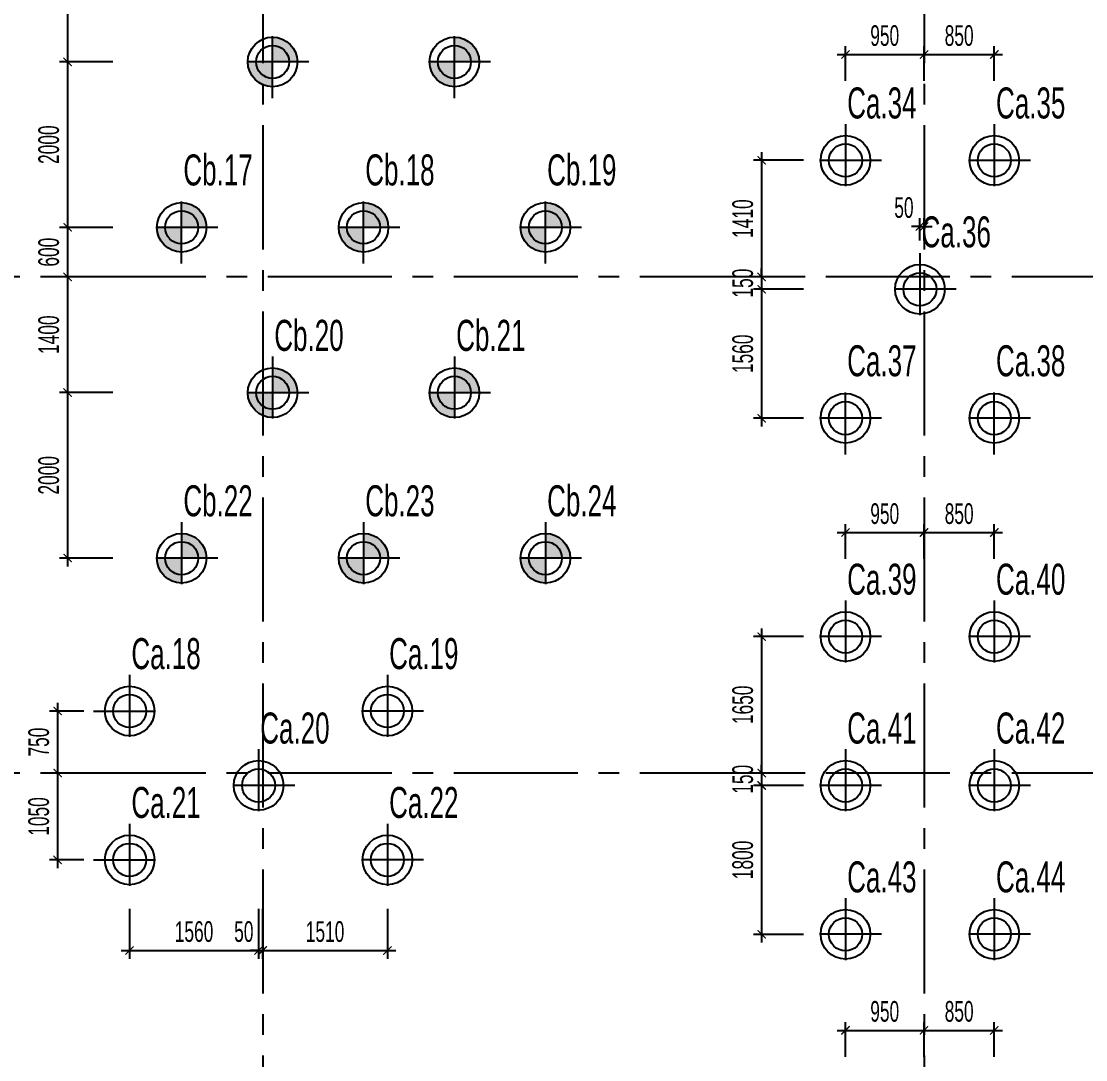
# Model space of a CAD drawing. Header units: millimetres. Extents: x 71 to 1853844, y -14 to 71211.
# Drawn here: x 1802058 to 1814934, y 46610 to 59167 of the extents above; entities that cross this region are included whole.
import ezdxf
from ezdxf.enums import TextEntityAlignment as Align

# ---------------------------------------------------------------- set-up
doc = ezdxf.new("R2010")
doc.units = ezdxf.units.MM
doc.header["$LTSCALE"] = 1000
doc.header["$MEASUREMENT"] = 0
doc.header["$PDMODE"] = 3
doc.linetypes.add('CENTER2', pattern=[1.125, 0.75, -0.125, 0.125, -0.125])
doc.layers.get('0').update_dxf_attribs({"linetype": 'CONTINUOUS'})
doc.layers.get('Defpoints').update_dxf_attribs({"linetype": 'CONTINUOUS'})
for name, color, linetype in [('CDC.01.AXIS', 160, 'CENTER2'), ('CDC.02.DIM', 1, 'CONTINUOUS'), ('CDC.06.TEXT', 2, 'CONTINUOUS'), ('CDC.10.HATCH', 9, 'CONTINUOUS'), ('CDC.12.PILE', 3, 'CONTINUOUS')]:
    doc.layers.add(name, color=color, linetype=linetype)
doc.styles.add('ARIAL', font='arial.ttf', dxfattribs={"width": 0.6})
doc.dimstyles.new('100', dxfattribs={"dimscale": 100, "dimtxt": 2.5, "dimasz": 1, "dimexe": 1, "dimexo": 0, "dimgap": 1, "dimtad": 1, "dimdec": 0, "dimdsep": 46, "dimtxsty": 'ARIAL', "dimblk": 'ARCHTICK', "dimcen": 1, "dimdle": 1, "dimclrd": 1, "dimclre": 1, "dimclrt": 2, "dimadec": 0, "dimazin": 0, "dimtfac": 0.00072, "dimtdec": 0, "dimtix": 1, "dimtmove": 2, "dimatfit": 3, "dimldrblk": 'ARCHTICK', "dimfxl": 1, "dimtolj": 1, "dimarcsym": 0})

# ---------------------------------------------------------------- blocks, each defined once
blk = doc.blocks.new('_ARCHTICK')
at = {"color": 0, "linetype": 'ByBlock', "const_width": 0.15}
blk.add_lwpolyline([(-0.5, -0.5), (0.5, 0.5)], dxfattribs=at)
blk = doc.blocks.new('*D82')
at = {"layer": 'CDC.02.DIM', "color": 1, "lineweight": -2, "transparency": 16777216}
for p, q in [((1802619, 60776), (1802619, 58576)), ((1803167, 60676), (1802519, 60676)), ((1803167, 58676), (1802519, 58676))]:
    blk.add_line(p, q, dxfattribs=at)
at = {"layer": 'Defpoints', "color": 0, "transparency": 16777216}
for p in [(1803167, 60676), (1802619, 58676), (1803167, 58676)]:
    blk.add_point(p, dxfattribs=at)
at = {"layer": 'CDC.02.DIM', "color": 1, "lineweight": -2, "transparency": 16777216, "xscale": 100, "yscale": 100, "zscale": 100}
for p, rotation in [((1802619, 60676), 90), ((1802619, 58676), 270)]:
    blk.add_blockref('_ARCHTICK', p, dxfattribs=dict(at, rotation=rotation))
at = {"layer": 'CDC.02.DIM', "color": 2, "transparency": 16777216, "insert": (1802391, 59676), "char_height": 250, "attachment_point": 5, "rotation": 90, "style": 'ARIAL'}
blk.add_mtext('\\A1;2000', dxfattribs=at)
blk = doc.blocks.new('*D83')
at = {"layer": 'CDC.02.DIM', "color": 1, "lineweight": -2, "transparency": 16777216}
for p, q in [((1802619, 58776), (1802619, 56575)), ((1803167, 58676), (1802519, 58676)), ((1803167, 56675), (1802519, 56675))]:
    blk.add_line(p, q, dxfattribs=at)
at = {"layer": 'Defpoints', "color": 0, "transparency": 16777216}
for p in [(1803167, 58676), (1802619, 56675), (1803167, 56675)]:
    blk.add_point(p, dxfattribs=at)
at = {"layer": 'CDC.02.DIM', "color": 1, "lineweight": -2, "transparency": 16777216, "xscale": 100, "yscale": 100, "zscale": 100}
for p, rotation in [((1802619, 58676), 90), ((1802619, 56675), 270)]:
    blk.add_blockref('_ARCHTICK', p, dxfattribs=dict(at, rotation=rotation))
at = {"layer": 'CDC.02.DIM', "color": 2, "transparency": 16777216, "insert": (1802391, 57675), "char_height": 250, "attachment_point": 5, "rotation": 90, "style": 'ARIAL'}
blk.add_mtext('\\A1;2000', dxfattribs=at)
blk = doc.blocks.new('*D84')
at = {"layer": 'CDC.02.DIM', "color": 1, "lineweight": -2, "transparency": 16777216}
for p, q in [((1802619, 56176), (1802619, 54577)), ((1803167, 56076), (1802519, 56076)), ((1803167, 54677), (1802519, 54677))]:
    blk.add_line(p, q, dxfattribs=at)
at = {"layer": 'Defpoints', "color": 0, "transparency": 16777216}
for p in [(1803167, 56076), (1802619, 54677), (1803167, 54677)]:
    blk.add_point(p, dxfattribs=at)
at = {"layer": 'CDC.02.DIM', "color": 1, "lineweight": -2, "transparency": 16777216, "xscale": 100, "yscale": 100, "zscale": 100}
for p, rotation in [((1802619, 56076), 90), ((1802619, 54677), 270)]:
    blk.add_blockref('_ARCHTICK', p, dxfattribs=dict(at, rotation=rotation))
at = {"layer": 'CDC.02.DIM', "color": 2, "transparency": 16777216, "insert": (1802391, 55377), "char_height": 250, "attachment_point": 5, "rotation": 90, "style": 'ARIAL'}
blk.add_mtext('\\A1;1400', dxfattribs=at)
blk = doc.blocks.new('*D85')
at = {"layer": 'CDC.02.DIM', "color": 1, "lineweight": -2, "transparency": 16777216}
for p, q in [((1802619, 54777), (1802619, 52576)), ((1803167, 54677), (1802519, 54677)), ((1803167, 52676), (1802519, 52676))]:
    blk.add_line(p, q, dxfattribs=at)
at = {"layer": 'Defpoints', "color": 0, "transparency": 16777216}
for p in [(1803167, 54677), (1802619, 52676), (1803167, 52676)]:
    blk.add_point(p, dxfattribs=at)
at = {"layer": 'CDC.02.DIM', "color": 1, "lineweight": -2, "transparency": 16777216, "xscale": 100, "yscale": 100, "zscale": 100}
for p, rotation in [((1802619, 54677), 90), ((1802619, 52676), 270)]:
    blk.add_blockref('_ARCHTICK', p, dxfattribs=dict(at, rotation=rotation))
at = {"layer": 'CDC.02.DIM', "color": 2, "transparency": 16777216, "insert": (1802391, 53677), "char_height": 250, "attachment_point": 5, "rotation": 90, "style": 'ARIAL'}
blk.add_mtext('\\A1;2000', dxfattribs=at)
blk = doc.blocks.new('*D86')
at = {"layer": 'CDC.02.DIM', "color": 1, "lineweight": -2, "transparency": 16777216}
for p, q in [((1803167, 56675), (1802519, 56675)), ((1802619, 56775), (1802619, 55975)), ((1803167, 56075), (1802519, 56075))]:
    blk.add_line(p, q, dxfattribs=at)
at = {"layer": 'Defpoints', "color": 0, "transparency": 16777216}
for p in [(1803167, 56675), (1802619, 56075), (1803167, 56075)]:
    blk.add_point(p, dxfattribs=at)
at = {"layer": 'CDC.02.DIM', "color": 1, "lineweight": -2, "transparency": 16777216, "xscale": 100, "yscale": 100, "zscale": 100}
for p, rotation in [((1802619, 56675), 90), ((1802619, 56075), 270)]:
    blk.add_blockref('_ARCHTICK', p, dxfattribs=dict(at, rotation=rotation))
at = {"layer": 'CDC.02.DIM', "color": 2, "transparency": 16777216, "insert": (1802391, 56375), "char_height": 250, "attachment_point": 5, "rotation": 90, "style": 'ARIAL'}
blk.add_mtext('\\A1;600', dxfattribs=at)
blk = doc.blocks.new('*D94')
at = {"layer": 'CDC.02.DIM', "color": 1, "lineweight": -2, "transparency": 16777216}
for p, q in [((1802498, 50926), (1802498, 49976)), ((1802814, 50826), (1802398, 50826)), ((1802814, 50076), (1802398, 50076))]:
    blk.add_line(p, q, dxfattribs=at)
at = {"layer": 'Defpoints', "color": 0, "transparency": 16777216}
for p in [(1802814, 50826), (1802498, 50076), (1802814, 50076)]:
    blk.add_point(p, dxfattribs=at)
at = {"layer": 'CDC.02.DIM', "color": 1, "lineweight": -2, "transparency": 16777216, "xscale": 100, "yscale": 100, "zscale": 100}
for p, rotation in [((1802498, 50826), 90), ((1802498, 50076), 270)]:
    blk.add_blockref('_ARCHTICK', p, dxfattribs=dict(at, rotation=rotation))
at = {"layer": 'CDC.02.DIM', "color": 2, "transparency": 16777216, "insert": (1802270, 50451), "char_height": 250, "attachment_point": 5, "rotation": 90, "style": 'ARIAL'}
blk.add_mtext('\\A1;750', dxfattribs=at)
blk = doc.blocks.new('*D95')
at = {"layer": 'CDC.02.DIM', "color": 1, "lineweight": -2, "transparency": 16777216}
for p, q in [((1802498, 50176), (1802498, 48926)), ((1802814, 50076), (1802398, 50076)), ((1802814, 49026), (1802398, 49026))]:
    blk.add_line(p, q, dxfattribs=at)
at = {"layer": 'Defpoints', "color": 0, "transparency": 16777216}
for p in [(1802814, 50076), (1802498, 49026), (1802814, 49026)]:
    blk.add_point(p, dxfattribs=at)
at = {"layer": 'CDC.02.DIM', "color": 1, "lineweight": -2, "transparency": 16777216, "xscale": 100, "yscale": 100, "zscale": 100}
for p, rotation in [((1802498, 50076), 90), ((1802498, 49026), 270)]:
    blk.add_blockref('_ARCHTICK', p, dxfattribs=dict(at, rotation=rotation))
at = {"layer": 'CDC.02.DIM', "color": 2, "transparency": 16777216, "insert": (1802270, 49551), "char_height": 250, "attachment_point": 5, "rotation": 90, "style": 'ARIAL'}
blk.add_mtext('\\A1;1050', dxfattribs=at)
blk = doc.blocks.new('*D96')
at = {"layer": 'CDC.02.DIM', "color": 1, "lineweight": -2, "transparency": 16777216}
for p, q in [((1803368, 48435), (1803368, 47830)), ((1804928, 48435), (1804928, 47830)), ((1803268, 47930), (1805028, 47930))]:
    blk.add_line(p, q, dxfattribs=at)
at = {"layer": 'Defpoints', "color": 0, "transparency": 16777216}
for p in [(1803368, 48435), (1804928, 48435), (1804928, 47930)]:
    blk.add_point(p, dxfattribs=at)
at = {"layer": 'CDC.02.DIM', "color": 1, "lineweight": -2, "transparency": 16777216, "xscale": 100, "yscale": 100, "zscale": 100, "rotation": 180}
blk.add_blockref('_ARCHTICK', (1803368, 47930), dxfattribs=at)
at = {"layer": 'CDC.02.DIM', "color": 1, "lineweight": -2, "transparency": 16777216, "xscale": 100, "yscale": 100, "zscale": 100}
blk.add_blockref('_ARCHTICK', (1804928, 47930), dxfattribs=at)
at = {"layer": 'CDC.02.DIM', "color": 2, "transparency": 16777216, "insert": (1804148, 48158), "char_height": 250, "attachment_point": 5, "style": 'ARIAL'}
blk.add_mtext('\\A1;1560', dxfattribs=at)
blk = doc.blocks.new('*D97')
at = {"layer": 'CDC.02.DIM', "color": 1, "lineweight": -2, "transparency": 16777216}
for p, q in [((1804928, 48435), (1804928, 47830)), ((1804978, 48435), (1804978, 47830)), ((1804928, 47930), (1804828, 47930)), ((1804928, 47930), (1804978, 47930)), ((1804978, 47930), (1805078, 47930))]:
    blk.add_line(p, q, dxfattribs=at)
at = {"layer": 'Defpoints', "color": 0, "transparency": 16777216}
for p in [(1804928, 48435), (1804978, 48435), (1804978, 47930)]:
    blk.add_point(p, dxfattribs=at)
at = {"layer": 'CDC.02.DIM', "color": 1, "lineweight": -2, "transparency": 16777216, "xscale": 100, "yscale": 100, "zscale": 100}
blk.add_blockref('_ARCHTICK', (1804928, 47930), dxfattribs=at)
at = {"layer": 'CDC.02.DIM', "color": 1, "lineweight": -2, "transparency": 16777216, "xscale": 100, "yscale": 100, "zscale": 100, "rotation": 180}
blk.add_blockref('_ARCHTICK', (1804978, 47930), dxfattribs=at)
at = {"layer": 'CDC.02.DIM', "color": 2, "transparency": 16777216, "insert": (1804750, 48158), "char_height": 250, "attachment_point": 5, "style": 'ARIAL'}
blk.add_mtext('\\A1;50', dxfattribs=at)
blk = doc.blocks.new('*D98')
at = {"layer": 'CDC.02.DIM', "color": 1, "lineweight": -2, "transparency": 16777216}
for p, q in [((1804978, 48435), (1804978, 47830)), ((1806488, 48435), (1806488, 47830)), ((1804878, 47930), (1806588, 47930))]:
    blk.add_line(p, q, dxfattribs=at)
at = {"layer": 'Defpoints', "color": 0, "transparency": 16777216}
for p in [(1804978, 48435), (1806488, 48435), (1806488, 47930)]:
    blk.add_point(p, dxfattribs=at)
at = {"layer": 'CDC.02.DIM', "color": 1, "lineweight": -2, "transparency": 16777216, "xscale": 100, "yscale": 100, "zscale": 100, "rotation": 180}
blk.add_blockref('_ARCHTICK', (1804978, 47930), dxfattribs=at)
at = {"layer": 'CDC.02.DIM', "color": 1, "lineweight": -2, "transparency": 16777216, "xscale": 100, "yscale": 100, "zscale": 100}
blk.add_blockref('_ARCHTICK', (1806488, 47930), dxfattribs=at)
at = {"layer": 'CDC.02.DIM', "color": 2, "transparency": 16777216, "insert": (1805733, 48158), "char_height": 250, "attachment_point": 5, "style": 'ARIAL'}
blk.add_mtext('\\A1;1510', dxfattribs=at)
blk = doc.blocks.new('*D112')
at = {"layer": 'CDC.02.DIM', "color": 1, "lineweight": -2, "transparency": 16777216}
for p, q in [((1812028, 58447), (1812028, 58865)), ((1812978, 58447), (1812978, 58865)), ((1811928, 58765), (1813078, 58765))]:
    blk.add_line(p, q, dxfattribs=at)
at = {"layer": 'Defpoints', "color": 0, "transparency": 16777216}
for p in [(1812978, 58765), (1812028, 58447), (1812978, 58447)]:
    blk.add_point(p, dxfattribs=at)
at = {"layer": 'CDC.02.DIM', "color": 1, "lineweight": -2, "transparency": 16777216, "xscale": 100, "yscale": 100, "zscale": 100, "rotation": 180}
blk.add_blockref('_ARCHTICK', (1812028, 58765), dxfattribs=at)
at = {"layer": 'CDC.02.DIM', "color": 1, "lineweight": -2, "transparency": 16777216, "xscale": 100, "yscale": 100, "zscale": 100}
blk.add_blockref('_ARCHTICK', (1812978, 58765), dxfattribs=at)
at = {"layer": 'CDC.02.DIM', "color": 2, "transparency": 16777216, "insert": (1812503, 58993), "char_height": 250, "attachment_point": 5, "style": 'ARIAL'}
blk.add_mtext('\\A1;950', dxfattribs=at)
blk = doc.blocks.new('*D113')
at = {"layer": 'CDC.02.DIM', "color": 1, "lineweight": -2, "transparency": 16777216}
for p, q in [((1812978, 58447), (1812978, 58865)), ((1813828, 58447), (1813828, 58865)), ((1812878, 58765), (1813928, 58765))]:
    blk.add_line(p, q, dxfattribs=at)
at = {"layer": 'Defpoints', "color": 0, "transparency": 16777216}
for p in [(1813828, 58765), (1812978, 58447), (1813828, 58447)]:
    blk.add_point(p, dxfattribs=at)
at = {"layer": 'CDC.02.DIM', "color": 1, "lineweight": -2, "transparency": 16777216, "xscale": 100, "yscale": 100, "zscale": 100, "rotation": 180}
blk.add_blockref('_ARCHTICK', (1812978, 58765), dxfattribs=at)
at = {"layer": 'CDC.02.DIM', "color": 1, "lineweight": -2, "transparency": 16777216, "xscale": 100, "yscale": 100, "zscale": 100}
blk.add_blockref('_ARCHTICK', (1813828, 58765), dxfattribs=at)
at = {"layer": 'CDC.02.DIM', "color": 2, "transparency": 16777216, "insert": (1813403, 58993), "char_height": 250, "attachment_point": 5, "style": 'ARIAL'}
blk.add_mtext('\\A1;850', dxfattribs=at)
blk = doc.blocks.new('*D114')
at = {"layer": 'CDC.02.DIM', "color": 1, "lineweight": -2, "transparency": 16777216}
for p, q in [((1811014, 57586), (1811014, 55976)), ((1811522, 57486), (1810914, 57486)), ((1811522, 56076), (1810914, 56076))]:
    blk.add_line(p, q, dxfattribs=at)
at = {"layer": 'Defpoints', "color": 0, "transparency": 16777216}
for p in [(1811522, 57486), (1811014, 56076), (1811522, 56076)]:
    blk.add_point(p, dxfattribs=at)
at = {"layer": 'CDC.02.DIM', "color": 1, "lineweight": -2, "transparency": 16777216, "xscale": 100, "yscale": 100, "zscale": 100}
for p, rotation in [((1811014, 57486), 90), ((1811014, 56076), 270)]:
    blk.add_blockref('_ARCHTICK', p, dxfattribs=dict(at, rotation=rotation))
at = {"layer": 'CDC.02.DIM', "color": 2, "transparency": 16777216, "insert": (1810786, 56781), "char_height": 250, "attachment_point": 5, "rotation": 90, "style": 'ARIAL'}
blk.add_mtext('\\A1;1410', dxfattribs=at)
blk = doc.blocks.new('*D115')
at = {"layer": 'CDC.02.DIM', "color": 1, "lineweight": -2, "transparency": 16777216}
for p, q in [((1811014, 56076), (1811014, 56176)), ((1811522, 56076), (1810914, 56076)), ((1811014, 56076), (1811014, 55926)), ((1811522, 55926), (1810914, 55926)), ((1811014, 55926), (1811014, 55826))]:
    blk.add_line(p, q, dxfattribs=at)
at = {"layer": 'Defpoints', "color": 0, "transparency": 16777216}
for p in [(1811522, 56076), (1811014, 55926), (1811522, 55926)]:
    blk.add_point(p, dxfattribs=at)
at = {"layer": 'CDC.02.DIM', "color": 1, "lineweight": -2, "transparency": 16777216, "xscale": 100, "yscale": 100, "zscale": 100}
for p, rotation in [((1811014, 56076), 270), ((1811014, 55926), 90)]:
    blk.add_blockref('_ARCHTICK', p, dxfattribs=dict(at, rotation=rotation))
at = {"layer": 'CDC.02.DIM', "color": 2, "transparency": 16777216, "insert": (1810786, 56001), "char_height": 250, "attachment_point": 5, "rotation": 90, "style": 'ARIAL'}
blk.add_mtext('\\A1;150', dxfattribs=at)
blk = doc.blocks.new('*D116')
at = {"layer": 'CDC.02.DIM', "color": 1, "lineweight": -2, "transparency": 16777216}
for p, q in [((1811014, 56026), (1811014, 54266)), ((1811522, 55926), (1810914, 55926)), ((1811522, 54366), (1810914, 54366))]:
    blk.add_line(p, q, dxfattribs=at)
at = {"layer": 'Defpoints', "color": 0, "transparency": 16777216}
for p in [(1811522, 55926), (1811014, 54366), (1811522, 54366)]:
    blk.add_point(p, dxfattribs=at)
at = {"layer": 'CDC.02.DIM', "color": 1, "lineweight": -2, "transparency": 16777216, "xscale": 100, "yscale": 100, "zscale": 100}
for p, rotation in [((1811014, 55926), 90), ((1811014, 54366), 270)]:
    blk.add_blockref('_ARCHTICK', p, dxfattribs=dict(at, rotation=rotation))
at = {"layer": 'CDC.02.DIM', "color": 2, "transparency": 16777216, "insert": (1810786, 55146), "char_height": 250, "attachment_point": 5, "rotation": 90, "style": 'ARIAL'}
blk.add_mtext('\\A1;1560', dxfattribs=at)
blk = doc.blocks.new('*D117')
at = {"layer": 'CDC.02.DIM', "color": 1, "lineweight": -2, "transparency": 16777216}
for p, q in [((1812928, 56518), (1812928, 56785)), ((1812978, 56518), (1812978, 56785)), ((1812928, 56685), (1812828, 56685)), ((1812928, 56685), (1812978, 56685)), ((1812978, 56685), (1813078, 56685))]:
    blk.add_line(p, q, dxfattribs=at)
at = {"layer": 'Defpoints', "color": 0, "transparency": 16777216}
for p in [(1812978, 56685), (1812928, 56518), (1812978, 56518)]:
    blk.add_point(p, dxfattribs=at)
at = {"layer": 'CDC.02.DIM', "color": 1, "lineweight": -2, "transparency": 16777216, "xscale": 100, "yscale": 100, "zscale": 100}
blk.add_blockref('_ARCHTICK', (1812928, 56685), dxfattribs=at)
at = {"layer": 'CDC.02.DIM', "color": 1, "lineweight": -2, "transparency": 16777216, "xscale": 100, "yscale": 100, "zscale": 100, "rotation": 180}
blk.add_blockref('_ARCHTICK', (1812978, 56685), dxfattribs=at)
at = {"layer": 'CDC.02.DIM', "color": 2, "transparency": 16777216, "insert": (1812735, 56913), "char_height": 250, "attachment_point": 5, "style": 'ARIAL'}
blk.add_mtext('\\A1;50', dxfattribs=at)
blk = doc.blocks.new('*D118')
at = {"layer": 'CDC.02.DIM', "color": 1, "lineweight": -2, "transparency": 16777216}
for p, q in [((1811014, 51826), (1811014, 49976)), ((1811522, 51726), (1810914, 51726)), ((1811522, 50076), (1810914, 50076))]:
    blk.add_line(p, q, dxfattribs=at)
at = {"layer": 'Defpoints', "color": 0, "transparency": 16777216}
for p in [(1811522, 51726), (1811014, 50076), (1811522, 50076)]:
    blk.add_point(p, dxfattribs=at)
at = {"layer": 'CDC.02.DIM', "color": 1, "lineweight": -2, "transparency": 16777216, "xscale": 100, "yscale": 100, "zscale": 100}
for p, rotation in [((1811014, 51726), 90), ((1811014, 50076), 270)]:
    blk.add_blockref('_ARCHTICK', p, dxfattribs=dict(at, rotation=rotation))
at = {"layer": 'CDC.02.DIM', "color": 2, "transparency": 16777216, "insert": (1810786, 50901), "char_height": 250, "attachment_point": 5, "rotation": 90, "style": 'ARIAL'}
blk.add_mtext('\\A1;1650', dxfattribs=at)
blk = doc.blocks.new('*D119')
at = {"layer": 'CDC.02.DIM', "color": 1, "lineweight": -2, "transparency": 16777216}
for p, q in [((1811014, 50076), (1811014, 50176)), ((1811522, 50076), (1810914, 50076)), ((1811014, 50076), (1811014, 49926)), ((1811522, 49926), (1810914, 49926)), ((1811014, 49926), (1811014, 49826))]:
    blk.add_line(p, q, dxfattribs=at)
at = {"layer": 'Defpoints', "color": 0, "transparency": 16777216}
for p in [(1811522, 50076), (1811014, 49926), (1811522, 49926)]:
    blk.add_point(p, dxfattribs=at)
at = {"layer": 'CDC.02.DIM', "color": 1, "lineweight": -2, "transparency": 16777216, "xscale": 100, "yscale": 100, "zscale": 100}
for p, rotation in [((1811014, 50076), 270), ((1811014, 49926), 90)]:
    blk.add_blockref('_ARCHTICK', p, dxfattribs=dict(at, rotation=rotation))
at = {"layer": 'CDC.02.DIM', "color": 2, "transparency": 16777216, "insert": (1810786, 50001), "char_height": 250, "attachment_point": 5, "rotation": 90, "style": 'ARIAL'}
blk.add_mtext('\\A1;150', dxfattribs=at)
blk = doc.blocks.new('*D120')
at = {"layer": 'CDC.02.DIM', "color": 1, "lineweight": -2, "transparency": 16777216}
for p, q in [((1811014, 50026), (1811014, 48026)), ((1811522, 49926), (1810914, 49926)), ((1811522, 48126), (1810914, 48126))]:
    blk.add_line(p, q, dxfattribs=at)
at = {"layer": 'Defpoints', "color": 0, "transparency": 16777216}
for p in [(1811522, 49926), (1811014, 48126), (1811522, 48126)]:
    blk.add_point(p, dxfattribs=at)
at = {"layer": 'CDC.02.DIM', "color": 1, "lineweight": -2, "transparency": 16777216, "xscale": 100, "yscale": 100, "zscale": 100}
for p, rotation in [((1811014, 49926), 90), ((1811014, 48126), 270)]:
    blk.add_blockref('_ARCHTICK', p, dxfattribs=dict(at, rotation=rotation))
at = {"layer": 'CDC.02.DIM', "color": 2, "transparency": 16777216, "insert": (1810786, 49026), "char_height": 250, "attachment_point": 5, "rotation": 90, "style": 'ARIAL'}
blk.add_mtext('\\A1;1800', dxfattribs=at)
blk = doc.blocks.new('*D121')
at = {"layer": 'CDC.02.DIM', "color": 1, "lineweight": -2, "transparency": 16777216}
for p, q in [((1812028, 52666), (1812028, 53085)), ((1812978, 52666), (1812978, 53085)), ((1811928, 52985), (1813078, 52985))]:
    blk.add_line(p, q, dxfattribs=at)
at = {"layer": 'Defpoints', "color": 0, "transparency": 16777216}
for p in [(1812978, 52985), (1812028, 52666), (1812978, 52666)]:
    blk.add_point(p, dxfattribs=at)
at = {"layer": 'CDC.02.DIM', "color": 1, "lineweight": -2, "transparency": 16777216, "xscale": 100, "yscale": 100, "zscale": 100, "rotation": 180}
blk.add_blockref('_ARCHTICK', (1812028, 52985), dxfattribs=at)
at = {"layer": 'CDC.02.DIM', "color": 1, "lineweight": -2, "transparency": 16777216, "xscale": 100, "yscale": 100, "zscale": 100}
blk.add_blockref('_ARCHTICK', (1812978, 52985), dxfattribs=at)
at = {"layer": 'CDC.02.DIM', "color": 2, "transparency": 16777216, "insert": (1812503, 53212), "char_height": 250, "attachment_point": 5, "style": 'ARIAL'}
blk.add_mtext('\\A1;950', dxfattribs=at)
blk = doc.blocks.new('*D122')
at = {"layer": 'CDC.02.DIM', "color": 1, "lineweight": -2, "transparency": 16777216}
for p, q in [((1812978, 52666), (1812978, 53085)), ((1813828, 52666), (1813828, 53085)), ((1812878, 52985), (1813928, 52985))]:
    blk.add_line(p, q, dxfattribs=at)
at = {"layer": 'Defpoints', "color": 0, "transparency": 16777216}
for p in [(1813828, 52985), (1812978, 52666), (1813828, 52666)]:
    blk.add_point(p, dxfattribs=at)
at = {"layer": 'CDC.02.DIM', "color": 1, "lineweight": -2, "transparency": 16777216, "xscale": 100, "yscale": 100, "zscale": 100, "rotation": 180}
blk.add_blockref('_ARCHTICK', (1812978, 52985), dxfattribs=at)
at = {"layer": 'CDC.02.DIM', "color": 1, "lineweight": -2, "transparency": 16777216, "xscale": 100, "yscale": 100, "zscale": 100}
blk.add_blockref('_ARCHTICK', (1813828, 52985), dxfattribs=at)
at = {"layer": 'CDC.02.DIM', "color": 2, "transparency": 16777216, "insert": (1813403, 53212), "char_height": 250, "attachment_point": 5, "style": 'ARIAL'}
blk.add_mtext('\\A1;850', dxfattribs=at)
blk = doc.blocks.new('*D123')
at = {"layer": 'CDC.02.DIM', "color": 1, "lineweight": -2, "transparency": 16777216}
for p, q in [((1812028, 46646), (1812028, 47065)), ((1812978, 46646), (1812978, 47065)), ((1811928, 46965), (1813078, 46965))]:
    blk.add_line(p, q, dxfattribs=at)
at = {"layer": 'Defpoints', "color": 0, "transparency": 16777216}
for p in [(1812978, 46965), (1812028, 46646), (1812978, 46646)]:
    blk.add_point(p, dxfattribs=at)
at = {"layer": 'CDC.02.DIM', "color": 1, "lineweight": -2, "transparency": 16777216, "xscale": 100, "yscale": 100, "zscale": 100, "rotation": 180}
blk.add_blockref('_ARCHTICK', (1812028, 46965), dxfattribs=at)
at = {"layer": 'CDC.02.DIM', "color": 1, "lineweight": -2, "transparency": 16777216, "xscale": 100, "yscale": 100, "zscale": 100}
blk.add_blockref('_ARCHTICK', (1812978, 46965), dxfattribs=at)
at = {"layer": 'CDC.02.DIM', "color": 2, "transparency": 16777216, "insert": (1812503, 47193), "char_height": 250, "attachment_point": 5, "style": 'ARIAL'}
blk.add_mtext('\\A1;950', dxfattribs=at)
blk = doc.blocks.new('*D124')
at = {"layer": 'CDC.02.DIM', "color": 1, "lineweight": -2, "transparency": 16777216}
for p, q in [((1812978, 46646), (1812978, 47065)), ((1813828, 46646), (1813828, 47065)), ((1812878, 46965), (1813928, 46965))]:
    blk.add_line(p, q, dxfattribs=at)
at = {"layer": 'Defpoints', "color": 0, "transparency": 16777216}
for p in [(1813828, 46965), (1812978, 46646), (1813828, 46646)]:
    blk.add_point(p, dxfattribs=at)
at = {"layer": 'CDC.02.DIM', "color": 1, "lineweight": -2, "transparency": 16777216, "xscale": 100, "yscale": 100, "zscale": 100, "rotation": 180}
blk.add_blockref('_ARCHTICK', (1812978, 46965), dxfattribs=at)
at = {"layer": 'CDC.02.DIM', "color": 1, "lineweight": -2, "transparency": 16777216, "xscale": 100, "yscale": 100, "zscale": 100}
blk.add_blockref('_ARCHTICK', (1813828, 46965), dxfattribs=at)
at = {"layer": 'CDC.02.DIM', "color": 2, "transparency": 16777216, "insert": (1813403, 47193), "char_height": 250, "attachment_point": 5, "style": 'ARIAL'}
blk.add_mtext('\\A1;850', dxfattribs=at)

msp = doc.modelspace()

# ---------------------------------------------------------------- hatches: boundary and pattern name
at = {"layer": 'CDC.10.HATCH'}
h = msp.add_hatch(color=256, dxfattribs=at)
h.paths.add_polyline_path([(1805098.2, 58975.6), (1805098.2, 58875.6, -0.4142136), (1805298.2, 58675.6), (1805398.2, 58675.6, 0.4142136)])
h.paths.add_polyline_path([(1805098.2, 58875.6), (1805098.2, 58675.6), (1805298.2, 58675.6, 0.4142136)], flags=17)
h.paths.add_polyline_path([(1805098.2, 58675.6), (1804898.2, 58675.6, 0.4142136), (1805098.2, 58475.6)], flags=17)
h.paths.add_polyline_path([(1804898.2, 58675.6), (1804798.2, 58675.6, 0.4142136), (1805098.2, 58375.6), (1805098.2, 58475.6, -0.4142136)])
h = msp.add_hatch(color=256, dxfattribs=at)
h.paths.add_polyline_path([(1807298.2, 58975.6), (1807298.2, 58875.6, -0.4142136), (1807498.2, 58675.6), (1807598.2, 58675.6, 0.4142136)])
h.paths.add_polyline_path([(1807298.2, 58875.6), (1807298.2, 58675.6), (1807498.2, 58675.6, 0.4142136)], flags=17)
h.paths.add_polyline_path([(1807298.2, 58675.6), (1807098.2, 58675.6, 0.4142136), (1807298.2, 58475.6)], flags=17)
h.paths.add_polyline_path([(1807098.2, 58675.6), (1806998.2, 58675.6, 0.4142136), (1807298.2, 58375.6), (1807298.2, 58475.6, -0.4142136)])
h = msp.add_hatch(color=256, dxfattribs=at)
h.paths.add_polyline_path([(1803998.2, 56975.2), (1803998.2, 56875.2, -0.4142136), (1804198.2, 56675.2), (1804298.2, 56675.2, 0.4142136)])
h.paths.add_polyline_path([(1803998.2, 56875.2), (1803998.2, 56675.2), (1804198.2, 56675.2, 0.4142136)], flags=17)
h.paths.add_polyline_path([(1803998.2, 56675.2), (1803798.2, 56675.2, 0.4142136), (1803998.2, 56475.2)], flags=17)
h.paths.add_polyline_path([(1803798.2, 56675.2), (1803698.2, 56675.2, 0.4142136), (1803998.2, 56375.2), (1803998.2, 56475.2, -0.4142136)])
h = msp.add_hatch(color=256, dxfattribs=at)
h.paths.add_polyline_path([(1806198.2, 56975.2), (1806198.2, 56875.2, -0.4142136), (1806398.2, 56675.2), (1806498.2, 56675.2, 0.4142136)])
h.paths.add_polyline_path([(1806198.2, 56875.2), (1806198.2, 56675.2), (1806398.2, 56675.2, 0.4142136)], flags=17)
h.paths.add_polyline_path([(1806198.2, 56675.2), (1805998.2, 56675.2, 0.4142136), (1806198.2, 56475.2)], flags=17)
h.paths.add_polyline_path([(1805998.2, 56675.2), (1805898.2, 56675.2, 0.4142136), (1806198.2, 56375.2), (1806198.2, 56475.2, -0.4142136)])
h = msp.add_hatch(color=256, dxfattribs=at)
h.paths.add_polyline_path([(1808398.2, 56975.2), (1808398.2, 56875.2, -0.4142136), (1808598.2, 56675.2), (1808698.2, 56675.2, 0.4142136)])
h.paths.add_polyline_path([(1808398.2, 56875.2), (1808398.2, 56675.2), (1808598.2, 56675.2, 0.4142136)], flags=17)
h.paths.add_polyline_path([(1808398.2, 56675.2), (1808198.2, 56675.2, 0.4142136), (1808398.2, 56475.2)], flags=17)
h.paths.add_polyline_path([(1808198.2, 56675.2), (1808098.2, 56675.2, 0.4142136), (1808398.2, 56375.2), (1808398.2, 56475.2, -0.4142136)])
h = msp.add_hatch(color=256, dxfattribs=at)
h.paths.add_polyline_path([(1805098.2, 54974.8), (1805098.2, 54874.8, -0.4142136), (1805298.2, 54674.8), (1805398.2, 54674.8, 0.4142136)])
h.paths.add_polyline_path([(1805098.2, 54874.8), (1805098.2, 54674.8), (1805298.2, 54674.8, 0.4142136)], flags=17)
h.paths.add_polyline_path([(1805098.2, 54674.8), (1804898.2, 54674.8, 0.4142136), (1805098.2, 54474.8)], flags=17)
h.paths.add_polyline_path([(1804898.2, 54674.8), (1804798.2, 54674.8, 0.4142136), (1805098.2, 54374.8), (1805098.2, 54474.8, -0.4142136)])
h = msp.add_hatch(color=256, dxfattribs=at)
h.paths.add_polyline_path([(1807298.2, 54974.8), (1807298.2, 54874.8, -0.4142136), (1807498.2, 54674.8), (1807598.2, 54674.8, 0.4142136)])
h.paths.add_polyline_path([(1807298.2, 54874.8), (1807298.2, 54674.8), (1807498.2, 54674.8, 0.4142136)], flags=17)
h.paths.add_polyline_path([(1807298.2, 54674.8), (1807098.2, 54674.8, 0.4142136), (1807298.2, 54474.8)], flags=17)
h.paths.add_polyline_path([(1807098.2, 54674.8), (1806998.2, 54674.8, 0.4142136), (1807298.2, 54374.8), (1807298.2, 54474.8, -0.4142136)])
h = msp.add_hatch(color=256, dxfattribs=at)
h.paths.add_polyline_path([(1803998.2, 52974.3), (1803998.2, 52874.3, -0.4142136), (1804198.2, 52674.3), (1804298.2, 52674.3, 0.4142136)])
h.paths.add_polyline_path([(1803998.2, 52874.3), (1803998.2, 52674.3), (1804198.2, 52674.3, 0.4142136)], flags=17)
h.paths.add_polyline_path([(1803998.2, 52674.3), (1803798.2, 52674.3, 0.4142136), (1803998.2, 52474.3)], flags=17)
h.paths.add_polyline_path([(1803798.2, 52674.3), (1803698.2, 52674.3, 0.4142136), (1803998.2, 52374.3), (1803998.2, 52474.3, -0.4142136)])
h = msp.add_hatch(color=256, dxfattribs=at)
h.paths.add_polyline_path([(1806198.2, 52974.3), (1806198.2, 52874.3, -0.4142136), (1806398.2, 52674.3), (1806498.2, 52674.3, 0.4142136)])
h.paths.add_polyline_path([(1806198.2, 52874.3), (1806198.2, 52674.3), (1806398.2, 52674.3, 0.4142136)], flags=17)
h.paths.add_polyline_path([(1806198.2, 52674.3), (1805998.2, 52674.3, 0.4142136), (1806198.2, 52474.3)], flags=17)
h.paths.add_polyline_path([(1805998.2, 52674.3), (1805898.2, 52674.3, 0.4142136), (1806198.2, 52374.3), (1806198.2, 52474.3, -0.4142136)])
h = msp.add_hatch(color=256, dxfattribs=at)
h.paths.add_polyline_path([(1808398.2, 52974.3), (1808398.2, 52874.3, -0.4142136), (1808598.2, 52674.3), (1808698.2, 52674.3, 0.4142136)])
h.paths.add_polyline_path([(1808398.2, 52874.3), (1808398.2, 52674.3), (1808598.2, 52674.3, 0.4142136)], flags=17)
h.paths.add_polyline_path([(1808398.2, 52674.3), (1808198.2, 52674.3, 0.4142136), (1808398.2, 52474.3)], flags=17)
h.paths.add_polyline_path([(1808198.2, 52674.3), (1808098.2, 52674.3, 0.4142136), (1808398.2, 52374.3), (1808398.2, 52474.3, -0.4142136)])

# ---------------------------------------------------------------- linework, layer by layer
at = {"layer": 'CDC.01.AXIS', "ltscale": 2}
for p, q in [((1804978.2, 64659.2), (1804978.2, 30520.6)), ((1804978.2, 64659.2), (1804978.2, 30520.6)), ((1812978.2, 64659.2), (1812978.2, 30520.6)), ((1812978.2, 64659.2), (1812978.2, 30520.6)), ((1838040.4, 56076.3), (1779806.8, 56076.3)), ((1838040.4, 56076.3), (1779806.8, 56076.3)), ((1838041.3, 50076.3), (1779593.7, 50076.3)), ((1838041.3, 50076.3), (1779593.7, 50076.3))]:
    msp.add_line(p, q, dxfattribs=at)
at = {"layer": 'CDC.01.AXIS'}
for p, q in [((1805098.2, 58238.4), (1805098.2, 59112.9)), ((1807298.2, 58238.4), (1807298.2, 59112.9)), ((1805535.4, 58675.6), (1804660.9, 58675.6)), ((1807735.4, 58675.6), (1806860.9, 58675.6)), ((1812028.2, 57922.4), (1812028.2, 57047.9)), ((1813828.2, 57922.4), (1813828.2, 57047.9)), ((1812465.4, 57485.2), (1811590.9, 57485.2)), ((1814265.4, 57485.2), (1813390.9, 57485.2)), ((1803998.2, 56237.9), (1803998.2, 57112.5)), ((1806198.2, 56237.9), (1806198.2, 57112.5)), ((1808398.2, 56237.9), (1808398.2, 57112.5)), ((1804435.4, 56675.2), (1803560.9, 56675.2)), ((1806635.4, 56675.2), (1805760.9, 56675.2)), ((1808835.4, 56675.2), (1807960.9, 56675.2)), ((1812928.2, 56363.6), (1812928.2, 55489.1)), ((1813365.4, 55926.3), (1812490.9, 55926.3)), ((1805098.2, 55112), (1805098.2, 54237.5)), ((1807298.2, 55112), (1807298.2, 54237.5)), ((1812028.2, 53930.2), (1812028.2, 54804.7)), ((1813828.2, 53930.2), (1813828.2, 54804.7)), ((1805535.4, 54674.8), (1804660.9, 54674.8)), ((1807735.4, 54674.8), (1806860.9, 54674.8)), ((1812465.4, 54367.5), (1811590.9, 54367.5)), ((1814265.4, 54367.5), (1813390.9, 54367.5)), ((1803998.2, 53111.6), (1803998.2, 52237.1)), ((1806198.2, 53111.6), (1806198.2, 52237.1)), ((1808398.2, 53111.6), (1808398.2, 52237.1)), ((1804435.4, 52674.3), (1803560.9, 52674.3)), ((1806635.4, 52674.3), (1805760.9, 52674.3)), ((1808835.4, 52674.3), (1807960.9, 52674.3)), ((1812028.2, 52163.6), (1812028.2, 51289.1)), ((1813828.2, 52163.6), (1813828.2, 51289.1)), ((1812465.4, 51726.3), (1811590.9, 51726.3)), ((1814265.4, 51726.3), (1813390.9, 51726.3)), ((1803369.3, 51263.6), (1803369.3, 50389.1)), ((1806487, 51263.6), (1806487, 50389.1)), ((1802932.1, 50826.3), (1803806.6, 50826.3)), ((1806924.3, 50826.3), (1806049.8, 50826.3)), ((1804928.2, 50363.6), (1804928.2, 49489.1)), ((1812028.2, 50363.6), (1812028.2, 49489.1)), ((1813828.2, 50363.6), (1813828.2, 49489.1)), ((1805365.4, 49926.3), (1804490.9, 49926.3)), ((1812465.4, 49926.3), (1811590.9, 49926.3)), ((1814265.4, 49926.3), (1813390.9, 49926.3)), ((1803369.3, 49463.6), (1803369.3, 48589.1)), ((1806487, 49463.6), (1806487, 48589.1)), ((1802932.1, 49026.3), (1803806.6, 49026.3)), ((1806924.3, 49026.3), (1806049.8, 49026.3)), ((1812028.2, 48563.6), (1812028.2, 47689.1)), ((1813828.2, 48563.6), (1813828.2, 47689.1)), ((1812465.4, 48126.3), (1811590.9, 48126.3)), ((1814265.4, 48126.3), (1813390.9, 48126.3))]:
    msp.add_line(p, q, dxfattribs=at)
at = {"layer": 'CDC.12.PILE', "ltscale": 0.4}
for centre, radius in [((1805098.2, 58675.6), 300), ((1807298.2, 58675.6), 300), ((1805098.2, 58675.6), 200), ((1807298.2, 58675.6), 200), ((1812028.2, 57485.2), 300), ((1812028.2, 57485.2), 200), ((1813828.2, 57485.2), 300), ((1813828.2, 57485.2), 200), ((1803998.2, 56675.2), 300), ((1806198.2, 56675.2), 300), ((1808398.2, 56675.2), 300), ((1803998.2, 56675.2), 200), ((1806198.2, 56675.2), 200), ((1808398.2, 56675.2), 200), ((1812928.2, 55926.3), 300), ((1812928.2, 55926.3), 200), ((1805098.2, 54674.8), 300), ((1805098.2, 54674.8), 200), ((1807298.2, 54674.8), 300), ((1807298.2, 54674.8), 200), ((1812028.2, 54367.5), 300), ((1813828.2, 54367.5), 300), ((1812028.2, 54367.5), 200), ((1813828.2, 54367.5), 200), ((1803998.2, 52674.3), 300), ((1806198.2, 52674.3), 300), ((1808398.2, 52674.3), 300), ((1803998.2, 52674.3), 200), ((1806198.2, 52674.3), 200), ((1808398.2, 52674.3), 200), ((1812028.2, 51726.3), 300), ((1813828.2, 51726.3), 300), ((1812028.2, 51726.3), 200), ((1813828.2, 51726.3), 200), ((1803369.3, 50826.3), 300), ((1806487, 50826.3), 300), ((1803369.3, 50826.3), 200), ((1806487, 50826.3), 200), ((1804928.2, 49926.3), 300), ((1812028.2, 49926.3), 300), ((1813828.2, 49926.3), 300), ((1804928.2, 49926.3), 200), ((1812028.2, 49926.3), 200), ((1813828.2, 49926.3), 200), ((1803369.3, 49026.3), 300), ((1806487, 49026.3), 300), ((1803369.3, 49026.3), 200), ((1806487, 49026.3), 200), ((1812028.2, 48126.3), 300), ((1813828.2, 48126.3), 300), ((1812028.2, 48126.3), 200), ((1813828.2, 48126.3), 200)]:
    msp.add_circle(centre, radius, dxfattribs=at)

# ---------------------------------------------------------------- texts
at = {"layer": 'CDC.06.TEXT', "style": 'ARIAL', "width": 0.6}
for s, p in [('Ca.34', (1812049, 58179.5)), ('Ca.35', (1813849, 58179.5)), ('Cb.17', (1804019, 57369.6)), ('Cb.18', (1806219, 57369.6)), ('Cb.19', (1808419, 57369.6)), ('Ca.36', (1812949, 56620.7)), ('Cb.20', (1805119, 55369.1)), ('Cb.21', (1807319, 55369.1)), ('Ca.37', (1812049, 55061.8)), ('Ca.38', (1813849, 55061.8)), ('Cb.22', (1804019, 53368.7)), ('Cb.23', (1806219, 53368.7)), ('Cb.24', (1808419, 53368.7)), ('Ca.39', (1812049, 52420.7)), ('Ca.40', (1813849, 52420.7)), ('Ca.18', (1803390.2, 51520.7)), ('Ca.19', (1806507.9, 51520.7)), ('Ca.20', (1804949, 50620.7)), ('Ca.41', (1812049, 50620.7)), ('Ca.42', (1813849, 50620.7)), ('Ca.21', (1803390.2, 49720.7)), ('Ca.22', (1806507.9, 49720.7)), ('Ca.43', (1812049, 48820.7)), ('Ca.44', (1813849, 48820.7))]:
    msp.add_text(s, height=375, dxfattribs=at).set_placement(p, align=Align.MIDDLE_LEFT)

# ---------------------------------------------------------------- dimensions: what is measured, and where the dimension line sits
at = {"layer": 'CDC.02.DIM'}
for base, p1, p2, picture, middle in [((1802619.0125, 58675.6489), (1803167.4738, 60676.0959), (1803167.4738, 58675.6489), '*D82', (1802391.3692, 59675.8724)), ((1802619, 56675.2), (1803167.5, 58675.6), (1803167.5, 56675.2), '*D83', (1802391.4, 57675.4)), ((1811013.5, 56076.3), (1811521.8, 57486.2), (1811521.8, 56076.3), '*D114', (1810785.9, 56781.2)), ((1802619, 56075.3), (1803167.5, 56675.2), (1803167.5, 56075.3), '*D86', (1802391.4, 56375.3)), ((1811013.5, 55926.3), (1811521.8, 56076.3), (1811521.8, 55926.3), '*D115', (1810785.9, 56001.3)), ((1802619.0125, 54676.7548), (1803167.4738, 56076.3078), (1803167.4738, 54676.7548), '*D84', (1802391.3692, 55376.5313)), ((1811013.5, 54366.5), (1811521.8, 55926.3), (1811521.8, 54366.5), '*D116', (1810785.9, 55146.4)), ((1802619.0125, 52676.3078), (1803167.4738, 54676.7548), (1803167.4738, 52676.3078), '*D85', (1802391.3692, 53676.5313)), ((1811013.5, 50076.3), (1811521.8, 51726.3), (1811521.8, 50076.3), '*D118', (1810785.9, 50901.3)), ((1802497.7, 50076.3), (1802814, 50826.3), (1802814, 50076.3), '*D94', (1802270, 50451.3)), ((1811013.5, 49926.3), (1811521.8, 50076.3), (1811521.8, 49926.3), '*D119', (1810785.9, 50001.3)), ((1802497.7, 49026.3), (1802814, 50076.3), (1802814, 49026.3), '*D95', (1802270, 49551.3)), ((1811013.5, 48126.3), (1811521.8, 49926.3), (1811521.8, 48126.3), '*D120', (1810785.9, 49026.3))]:
    dim = msp.add_linear_dim(base=base, p1=p1, p2=p2, angle=90, dimstyle='100', dxfattribs=at)
    dim.commit()
    dim.dimension.update_dxf_attribs({"geometry": picture, "text_midpoint": middle})
for base, p1, p2, picture, middle in [((1812978.2, 58765.1), (1812028.2, 58446.5), (1812978.2, 58446.5), '*D112', (1812503.2, 58992.7)), ((1813828.2, 58765.1), (1812978.2, 58446.5), (1813828.2, 58446.5), '*D113', (1813403.2, 58992.7)), ((1812978.2, 52984.5), (1812028.2, 52666), (1812978.2, 52666), '*D121', (1812503.2, 53212.2)), ((1813828.2, 52984.5), (1812978.2, 52666), (1813828.2, 52666), '*D122', (1813403.2, 53212.2)), ((1804928.2, 47930.2), (1803368.3, 48434.6), (1804928.2, 48434.6), '*D96', (1804148.3, 48157.8)), ((1806488, 47930.2), (1804978.2, 48434.6), (1806488, 48434.6), '*D98', (1805733.1, 48157.8)), ((1812978.2, 46965), (1812028.2, 46646.4), (1812978.2, 46646.4), '*D123', (1812503.2, 47192.6)), ((1813828.2, 46965), (1812978.2, 46646.4), (1813828.2, 46646.4), '*D124', (1813403.2, 47192.6))]:
    dim = msp.add_linear_dim(base=base, p1=p1, p2=p2, dimstyle='100', dxfattribs=at)
    dim.commit()
    dim.dimension.update_dxf_attribs({"geometry": picture, "text_midpoint": middle})
for base, p1, p2, picture, middle in [((1812978.2, 56684.9), (1812928.2, 56518.2), (1812978.2, 56518.2), '*D117', (1812735, 56912.6)), ((1804978.2, 47930.2), (1804928.2, 48434.6), (1804978.2, 48434.6), '*D97', (1804750.3, 48157.8))]:
    dim = msp.add_linear_dim(base=base, p1=p1, p2=p2, dimstyle='100', dxfattribs=at)
    dim.commit()
    dim.dimension.update_dxf_attribs({"geometry": picture, "text_midpoint": middle, "dimtype": 160})

doc.saveas('drawing.dxf')
